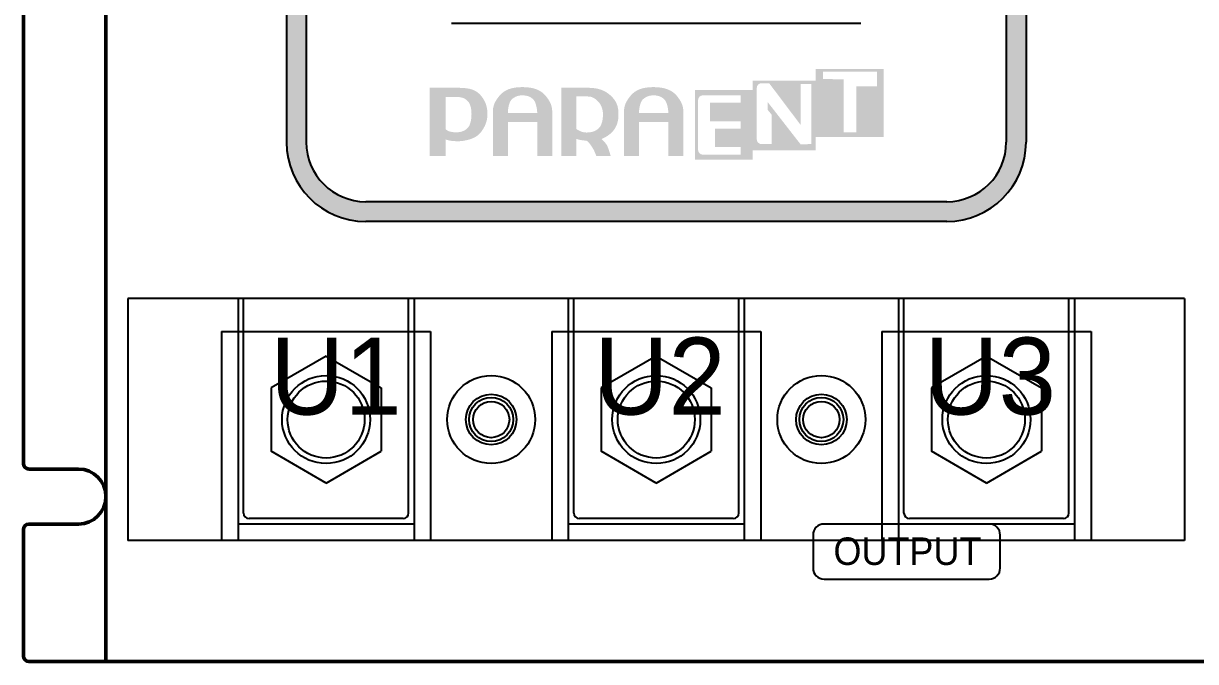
# Model space of a CAD drawing. Header units: millimetres. Extents: x 509 to 2769, y 363 to 1089.
# Drawn here: x 767.4 to 873.9, y 566.4 to 624.4 of the extents above; entities that cross this region are included whole.
import ezdxf

# ---------------------------------------------------------------- set-up
doc = ezdxf.new("R2010")
doc.units = ezdxf.units.MM
for name, color, linetype in [('Bus-Bar', 7, 'Continuous'), ('단자대', 7, 'Continuous'), ('방열판', 7, 'Continuous'), ('케이스', 7, 'Continuous')]:
    doc.layers.add(name, color=color, linetype=linetype)

msp = doc.modelspace()

# ---------------------------------------------------------------- hatches: boundary and pattern name
h = msp.add_hatch(color=256)
h.set_gradient(color1=(255, 255, 255), one_color=1, tint=1)
h.paths.add_polyline_path([(858.502, 731.165, 0.4142136), (851.302, 738.365), (798.503, 738.365, 0.4142136), (791.303, 731.165), (791.303, 613.566, 0.4142136), (798.503, 606.366), (851.302, 606.366, 0.4142136), (858.502, 613.566)])
h.paths.add_polyline_path([(856.702, 613.566, -0.4142136), (851.302, 608.166), (798.503, 608.166, -0.4142136), (793.103, 613.566), (793.103, 731.165, -0.4142136), (798.503, 736.565), (851.302, 736.565, -0.4142136), (856.702, 731.165)], flags=16)
h = msp.add_hatch(color=256)
edge = h.paths.add_edge_path()
edge.add_spline(control_points=[(844.971, 618.66), (844.971, 618.66), (843.076, 618.66), (843.076, 618.66), (843.076, 618.66), (843.067, 614.478), (843.067, 614.478), (843.067, 614.478), (841.933, 614.478), (841.933, 614.478), (841.933, 614.478), (841.922, 619.295), (841.922, 619.295), (841.922, 619.295), (840.039, 619.305), (840.039, 619.305), (840.039, 619.305), (840.039, 619.992), (840.039, 619.992), (840.039, 619.992), (844.971, 619.992), (844.971, 619.992), (844.971, 619.992), (844.971, 618.66), (844.971, 618.66)], knot_values=[0, 0, 0, 0, 1, 1, 1, 2, 2, 2, 3, 3, 3, 4, 4, 4, 5, 5, 5, 6, 6, 6, 7, 7, 7, 8, 8, 8, 8], degree=3, periodic=0)
edge = h.paths.add_edge_path()
edge.add_spline(control_points=[(838.999, 613.396), (838.999, 613.396), (838.01, 613.385), (838.01, 613.385), (838.01, 613.385), (835.025, 617.219), (835.025, 617.219), (835.025, 617.219), (835.023, 616.515), (835.023, 616.515), (835.023, 616.515), (835.378, 616.08), (835.378, 616.08), (835.378, 616.08), (835.389, 613.396), (835.389, 613.396), (835.389, 613.396), (834.468, 613.396), (834.468, 613.396), (834.231, 613.396), (834.036, 613.59), (834.036, 613.828), (834.036, 613.828), (834.036, 618.502), (834.036, 618.502), (834.036, 618.74), (834.231, 618.934), (834.468, 618.934), (834.468, 618.934), (835.16, 618.934), (835.16, 618.934), (835.16, 618.934), (838.029, 615.126), (838.029, 615.126), (838.029, 615.126), (838.021, 618.847), (838.021, 618.847), (838.021, 618.847), (838.999, 618.847), (838.999, 618.847), (838.999, 618.847), (838.999, 613.396), (838.999, 613.396)], knot_values=[0, 0, 0, 0, 1, 1, 1, 2, 2, 2, 3, 3, 3, 4, 4, 4, 5, 5, 5, 6, 6, 6, 7, 7, 7, 8, 8, 8, 9, 9, 9, 10, 10, 10, 11, 11, 11, 12, 12, 12, 13, 13, 13, 14, 14, 14, 14], degree=3, periodic=0)
edge = h.paths.add_edge_path()
edge.add_spline(control_points=[(832.557, 617.153), (832.557, 617.153), (829.787, 617.153), (829.787, 617.153), (829.787, 617.106), (829.787, 615.517), (829.787, 615.471), (829.787, 615.471), (832.557, 615.471), (832.557, 615.471), (832.557, 615.471), (832.557, 614.793), (832.557, 614.793), (832.557, 614.793), (830.246, 614.793), (830.246, 614.793), (830.246, 614.745), (830.246, 613.124), (830.246, 613.124), (830.286, 613.124), (832.557, 613.124), (832.557, 613.124), (832.557, 613.124), (832.557, 612.439), (832.557, 612.439), (832.557, 612.439), (829.134, 612.439), (829.134, 612.439), (828.896, 612.439), (828.702, 612.634), (828.702, 612.871), (828.702, 612.871), (828.702, 617.399), (828.702, 617.399), (828.702, 617.636), (828.896, 617.831), (829.134, 617.831), (829.134, 617.831), (832.557, 617.831), (832.557, 617.831), (832.557, 617.831), (832.557, 617.153), (832.557, 617.153)], knot_values=[0, 0, 0, 0, 1, 1, 1, 2, 2, 2, 3, 3, 3, 4, 4, 4, 5, 5, 5, 6, 6, 6, 7, 7, 7, 8, 8, 8, 9, 9, 9, 10, 10, 10, 11, 11, 11, 12, 12, 12, 13, 13, 13, 14, 14, 14, 14], degree=3, periodic=0)
edge = h.paths.add_edge_path(flags=16)
edge.add_spline(control_points=[(839.397, 620.222), (839.397, 620.222), (839.397, 619.176), (839.397, 619.176), (839.397, 619.176), (833.673, 619.176), (833.673, 619.176), (833.673, 619.176), (833.673, 618.322), (833.673, 618.322), (833.673, 618.322), (828.421, 618.322), (828.421, 618.322), (828.421, 618.322), (828.421, 611.988), (828.421, 611.988), (828.421, 611.988), (833.673, 611.988), (833.673, 611.988), (833.673, 611.988), (833.673, 612.842), (833.673, 612.842), (833.673, 612.842), (839.397, 612.842), (839.397, 612.842), (839.397, 612.842), (839.397, 614.05), (839.397, 614.05), (839.397, 614.05), (845.557, 614.05), (845.557, 614.05), (845.557, 614.05), (845.557, 620.222), (845.557, 620.222), (845.557, 620.222), (839.397, 620.222), (839.397, 620.222)], knot_values=[0, 0, 0, 0, 1, 1, 1, 2, 2, 2, 3, 3, 3, 4, 4, 4, 5, 5, 5, 6, 6, 6, 7, 7, 7, 8, 8, 8, 9, 9, 9, 10, 10, 10, 11, 11, 11, 12, 12, 12, 12], degree=3, periodic=0)
h = msp.add_hatch(color=0)
edge = h.paths.add_edge_path()
edge.add_spline(control_points=[(807.8, 614.903), (807.569, 614.643), (807.226, 614.468), (806.697, 614.468), (806.574, 614.468), (806.395, 614.483), (806.17, 614.533), (805.944, 614.582), (805.823, 614.701), (805.767, 614.758), (805.767, 614.842), (805.767, 617.523), (805.767, 617.682), (805.915, 617.682), (806.758, 617.682), (806.758, 617.682), (807.244, 617.682), (807.564, 617.548), (807.797, 617.283), (808.04, 617.006), (808.115, 616.544), (808.115, 616.14), (808.115, 615.729), (808.037, 615.17), (807.8, 614.903)], knot_values=[0, 0, 0, 0, 1, 1, 1, 2, 2, 2, 3, 3, 3, 4, 4, 4, 5, 5, 5, 6, 6, 6, 7, 7, 7, 8, 8, 8, 8], degree=3, periodic=0)
edge = h.paths.add_edge_path(flags=16)
edge.add_spline(control_points=[(806.803, 618.516), (806.803, 618.516), (804.531, 618.516), (804.531, 618.516), (804.531, 618.516), (804.315, 618.516), (804.315, 618.516), (804.315, 618.516), (804.315, 612.329), (804.315, 612.329), (804.315, 612.329), (805.767, 612.329), (805.767, 612.329), (805.767, 612.329), (805.767, 613.62), (805.767, 613.824), (805.909, 613.775), (806.098, 613.677), (806.758, 613.657), (807.455, 613.636), (808.47, 613.865), (808.913, 614.407), (809.347, 614.937), (809.567, 615.517), (809.567, 616.131), (809.567, 616.855), (809.32, 617.469), (808.832, 617.956), (808.345, 618.442), (807.662, 618.516), (806.803, 618.516)], knot_values=[0, 0, 0, 0, 1, 1, 1, 2, 2, 2, 3, 3, 3, 4, 4, 4, 5, 5, 5, 6, 6, 6, 7, 7, 7, 8, 8, 8, 9, 9, 9, 10, 10, 10, 10], degree=3, periodic=0)
h = msp.add_hatch(color=0)
edge = h.paths.add_edge_path()
edge.add_spline(control_points=[(814.085, 616.21), (813.923, 616.21), (811.431, 616.21), (811.419, 616.21), (811.419, 616.211), (811.419, 616.236), (811.419, 616.236), (811.419, 616.578), (811.515, 617.172), (811.727, 617.413), (811.918, 617.632), (812.274, 617.83), (812.731, 617.83), (813.187, 617.83), (813.505, 617.685), (813.734, 617.456), (813.961, 617.229), (814.085, 616.577), (814.085, 616.236), (814.085, 616.236), (814.085, 616.219), (814.085, 616.21)], knot_values=[0, 0, 0, 0, 1, 1, 1, 2, 2, 2, 3, 3, 3, 4, 4, 4, 5, 5, 5, 6, 6, 6, 7, 7, 7, 7], degree=3, periodic=0)
edge = h.paths.add_edge_path(flags=16)
edge.add_spline(control_points=[(812.731, 618.578), (811.739, 618.578), (811.107, 618.323), (810.681, 617.821), (810.265, 617.33), (810.053, 616.912), (810.053, 616.322), (810.053, 616.322), (810.053, 612.329), (810.053, 612.329), (810.053, 612.329), (811.419, 612.329), (811.419, 612.329), (811.419, 612.329), (811.419, 614.201), (811.419, 615.419), (811.431, 615.419), (813.923, 615.419), (814.085, 615.419), (814.085, 615.256), (814.085, 612.329), (814.085, 612.329), (814.085, 612.329), (815.451, 612.329), (815.451, 612.329), (815.451, 612.329), (815.451, 616.322), (815.451, 616.322), (815.451, 616.912), (815.239, 617.33), (814.822, 617.822), (814.397, 618.323), (813.722, 618.578), (812.731, 618.578)], knot_values=[0, 0, 0, 0, 1, 1, 1, 2, 2, 2, 3, 3, 3, 4, 4, 4, 5, 5, 5, 6, 6, 6, 7, 7, 7, 8, 8, 8, 9, 9, 9, 10, 10, 10, 11, 11, 11, 11], degree=3, periodic=0)
h = msp.add_hatch(color=0)
edge = h.paths.add_edge_path()
edge.add_spline(control_points=[(819.685, 614.844), (819.401, 614.582), (819.056, 614.45), (818.576, 614.45), (818.444, 614.45), (818.273, 614.47), (818.111, 614.526), (817.963, 614.577), (817.669, 614.733), (817.628, 614.774), (817.628, 614.863), (817.628, 617.566), (817.628, 617.725), (817.776, 617.725), (818.706, 617.725), (818.706, 617.725), (819.136, 617.725), (819.389, 617.504), (819.659, 617.226), (819.93, 616.947), (820.062, 616.494), (820.062, 616.109), (820.062, 615.693), (819.968, 615.105), (819.685, 614.844)], knot_values=[0, 0, 0, 0, 1, 1, 1, 2, 2, 2, 3, 3, 3, 4, 4, 4, 5, 5, 5, 6, 6, 6, 7, 7, 7, 8, 8, 8, 8], degree=3, periodic=0)
edge = h.paths.add_edge_path(flags=16)
edge.add_spline(control_points=[(818.751, 618.516), (818.751, 618.516), (816.479, 618.516), (816.479, 618.516), (816.479, 618.516), (816.263, 618.516), (816.263, 618.516), (816.263, 618.516), (816.263, 612.329), (816.263, 612.329), (816.263, 612.329), (817.628, 612.329), (817.628, 612.329), (817.628, 612.329), (817.628, 613.674), (817.628, 613.874), (817.781, 613.827), (817.927, 613.788), (818.058, 613.765), (818.061, 613.765), (818.487, 613.708), (818.592, 613.694), (818.817, 613.54), (819.001, 613.229), (819.135, 613.026), (819.279, 612.808), (819.446, 612.329), (819.446, 612.329), (819.446, 612.329), (820.753, 612.329), (820.753, 612.329), (820.753, 612.329), (820.571, 613.053), (820.392, 613.339), (820.282, 613.513), (820.125, 613.684), (819.932, 613.858), (820.331, 614.031), (820.714, 614.274), (820.98, 614.591), (821.334, 615.013), (821.471, 615.521), (821.471, 616.098), (821.471, 616.88), (821.26, 617.342), (820.757, 617.812), (820.259, 618.279), (819.584, 618.516), (818.751, 618.516)], knot_values=[0, 0, 0, 0, 1, 1, 1, 2, 2, 2, 3, 3, 3, 4, 4, 4, 5, 5, 5, 6, 6, 6, 7, 7, 7, 8, 8, 8, 9, 9, 9, 10, 10, 10, 11, 11, 11, 12, 12, 12, 13, 13, 13, 14, 14, 14, 15, 15, 15, 16, 16, 16, 16], degree=3, periodic=0)
h = msp.add_hatch(color=0)
edge = h.paths.add_edge_path()
edge.add_spline(control_points=[(825.998, 616.21), (825.836, 616.21), (823.344, 616.21), (823.332, 616.21), (823.332, 616.211), (823.332, 616.236), (823.332, 616.236), (823.332, 616.578), (823.428, 617.172), (823.64, 617.413), (823.831, 617.632), (824.187, 617.83), (824.644, 617.83), (825.1, 617.83), (825.419, 617.685), (825.647, 617.456), (825.874, 617.229), (825.998, 616.577), (825.998, 616.236), (825.998, 616.236), (825.998, 616.219), (825.998, 616.21)], knot_values=[0, 0, 0, 0, 1, 1, 1, 2, 2, 2, 3, 3, 3, 4, 4, 4, 5, 5, 5, 6, 6, 6, 7, 7, 7, 7], degree=3, periodic=0)
edge = h.paths.add_edge_path(flags=16)
edge.add_spline(control_points=[(824.644, 618.578), (823.652, 618.578), (823.02, 618.323), (822.595, 617.821), (822.178, 617.33), (821.966, 616.912), (821.966, 616.322), (821.966, 616.322), (821.966, 612.329), (821.966, 612.329), (821.966, 612.329), (823.332, 612.329), (823.332, 612.329), (823.332, 612.329), (823.332, 614.201), (823.332, 615.419), (823.344, 615.419), (825.836, 615.419), (825.998, 615.419), (825.998, 615.256), (825.998, 612.329), (825.998, 612.329), (825.998, 612.329), (827.364, 612.329), (827.364, 612.329), (827.364, 612.329), (827.364, 616.322), (827.364, 616.322), (827.364, 616.912), (827.152, 617.33), (826.736, 617.822), (826.31, 618.323), (825.635, 618.578), (824.644, 618.578)], knot_values=[0, 0, 0, 0, 1, 1, 1, 2, 2, 2, 3, 3, 3, 4, 4, 4, 5, 5, 5, 6, 6, 6, 7, 7, 7, 8, 8, 8, 9, 9, 9, 10, 10, 10, 11, 11, 11, 11], degree=3, periodic=0)

# ---------------------------------------------------------------- linework, layer by layer
for p, q in [((791.303, 731.165), (791.303, 613.566)), ((793.103, 731.165), (793.103, 613.566)), ((856.702, 731.165), (856.702, 613.566)), ((858.502, 731.165), (858.502, 613.566)), ((855.153, 578.863), (840.15, 578.863)), ((839.15, 577.863), (839.15, 574.862)), ((856.153, 574.862), (856.153, 577.863)), ((840.15, 573.862), (855.153, 573.862))]:
    msp.add_line(p, q)
at = {"ltscale": 10}
for p, q in [((843.502, 624.366), (806.303, 624.366)), ((851.302, 608.166), (798.503, 608.166)), ((851.302, 606.366), (798.503, 606.366))]:
    msp.add_line(p, q, dxfattribs=at)
for centre, radius, start, end in [((798.503, 613.566), 7.2, 180, 270), ((798.503, 613.566), 5.4, 180, 270), ((851.302, 613.566), 7.2, 270, 0), ((851.302, 613.566), 5.4, 270, 0)]:
    msp.add_arc(centre, radius, start, end, dxfattribs=at)
for centre, start, end in [((840.15, 577.863), 90, 180), ((855.153, 577.863), 0, 90), ((840.15, 574.862), 180, 270), ((855.153, 574.862), 270, 0)]:
    msp.add_arc(centre, 1, start, end)
at = {"layer": 'Bus-Bar', "ltscale": 10}
for p, q in [((787.403, 579.865), (787.403, 599.365)), ((802.403, 579.865), (802.403, 599.365)), ((817.403, 579.865), (817.403, 599.365)), ((832.403, 579.865), (832.403, 599.365)), ((847.403, 579.865), (847.403, 599.365)), ((862.403, 579.865), (862.403, 599.365))]:
    msp.add_line(p, q, dxfattribs=at)
at = {"layer": 'Bus-Bar'}
for p, q in [((801.903, 579.365), (787.903, 579.365)), ((831.903, 579.365), (817.903, 579.365)), ((861.903, 579.365), (847.903, 579.365))]:
    msp.add_line(p, q, dxfattribs=at)
at = {"layer": 'Bus-Bar', "ltscale": 10}
for centre in [(794.903, 588.365), (824.903, 588.365), (854.903, 588.365)]:
    msp.add_circle(centre, 3.5, dxfattribs=at)
at = {"layer": 'Bus-Bar'}
for centre, start, end in [((787.903, 579.865), 180, 270), ((801.903, 579.865), 270, 0), ((817.903, 579.865), 180, 270), ((831.903, 579.865), 270, 0), ((847.903, 579.865), 180, 270), ((861.903, 579.865), 270, 0)]:
    msp.add_arc(centre, 0.5, start, end, dxfattribs=at)
at = {"layer": '단자대'}
for p, q in [((776.903, 599.365), (776.903, 577.365)), ((872.903, 599.365), (776.903, 599.365)), ((786.903, 599.365), (786.903, 596.365)), ((802.903, 599.365), (802.903, 596.365)), ((816.903, 599.365), (816.903, 596.365)), ((832.903, 599.365), (832.903, 596.365)), ((846.903, 599.365), (846.903, 596.365)), ((862.903, 599.365), (862.903, 596.365)), ((872.903, 599.365), (872.903, 577.365)), ((785.403, 596.365), (804.403, 596.365)), ((785.403, 596.365), (785.403, 577.365)), ((786.903, 596.365), (786.903, 577.365)), ((802.903, 596.365), (802.903, 577.365)), ((804.403, 596.365), (804.403, 577.365)), ((815.403, 596.365), (834.403, 596.365)), ((815.403, 596.365), (815.403, 577.365)), ((816.903, 596.365), (816.903, 577.365)), ((832.903, 596.365), (832.903, 577.365)), ((834.403, 596.365), (834.403, 577.365)), ((845.403, 596.365), (864.403, 596.365)), ((845.403, 596.365), (845.403, 577.365)), ((846.903, 596.365), (846.903, 577.365)), ((862.903, 596.365), (862.903, 577.365)), ((864.403, 596.365), (864.403, 577.365)), ((794.903, 594.138), (789.903, 591.251)), ((794.903, 594.138), (799.903, 591.251)), ((824.903, 594.138), (819.903, 591.251)), ((824.903, 594.138), (829.903, 591.251)), ((854.903, 594.138), (849.903, 591.251)), ((854.903, 594.138), (859.903, 591.251)), ((789.903, 591.251), (789.903, 585.478)), ((799.903, 591.251), (799.903, 585.48)), ((819.903, 591.251), (819.903, 585.478)), ((829.903, 591.251), (829.903, 585.48)), ((849.903, 591.251), (849.903, 585.478)), ((859.903, 591.251), (859.903, 585.48)), ((794.901, 582.592), (789.903, 585.478)), ((794.901, 582.592), (799.903, 585.48)), ((824.901, 582.592), (819.903, 585.478)), ((824.901, 582.592), (829.903, 585.48)), ((854.901, 582.592), (849.903, 585.478)), ((854.901, 582.592), (859.903, 585.48)), ((802.903, 578.865), (786.903, 578.865)), ((832.903, 578.865), (816.903, 578.865)), ((862.903, 578.865), (846.903, 578.865)), ((872.903, 577.365), (776.903, 577.365))]:
    msp.add_line(p, q, dxfattribs=at)
at = {"layer": '단자대', "ltscale": 10}
for centre in [(794.903, 588.365), (824.903, 588.365), (854.903, 588.365)]:
    msp.add_circle(centre, 4, dxfattribs=at)
at = {"layer": '단자대'}
for centre, radius in [((809.903, 588.365), 4), ((839.903, 588.365), 4), ((809.903, 588.365), 2.3), ((839.903, 588.365), 2.3)]:
    msp.add_circle(centre, radius, dxfattribs=at)
at = {"layer": '방열판', "lineweight": 50}
for p, q in [((774.903, 566.365), (774.903, 796.365)), ((767.403, 584.365), (767.403, 778.365)), ((767.903, 583.865), (772.403, 583.865)), ((767.403, 566.865), (767.403, 578.365)), ((767.903, 578.865), (772.403, 578.865)), ((767.903, 566.365), (881.903, 566.365))]:
    msp.add_line(p, q, dxfattribs=at)
at = {"layer": '방열판', "ltscale": 10}
for centre in [(809.903, 588.365), (839.903, 588.365)]:
    msp.add_circle(centre, 2, dxfattribs=at)
at = {"layer": '방열판'}
for centre in [(809.903, 588.365), (839.903, 588.365)]:
    msp.add_circle(centre, 1.65, dxfattribs=at)
at = {"layer": '방열판', "lineweight": 50}
for centre, radius, start, end in [((767.903, 584.365), 0.5, 180, 270), ((772.403, 581.365), 2.5, 270, 90), ((767.903, 578.365), 0.5, 90, 180), ((767.903, 566.865), 0.5, 180, 270)]:
    msp.add_arc(centre, radius, start, end, dxfattribs=at)
at = {"layer": '케이스'}
msp.add_line((774.903, 821.365), (774.903, 566.365), dxfattribs=at)

# ---------------------------------------------------------------- texts
at = {"attachment_point": 1}
for s, insert, char_height, width in [('{\\fHeadline R|b0|i0|c129|p18;U1}', (789.81, 595.814), 7, 10.84062), ('{\\fHeadline R|b0|i0|c129|p18;U2}', (819.254, 595.814), 7, 10.84062), ('{\\fHeadline R|b0|i0|c129|p18;U3}', (849.254, 595.814), 7, 10.84062), ('{\\fGulim|b0|i0|c129|p50;OUTPUT}', (841.001, 577.646), 2.5, 13.3707)]:
    msp.add_mtext(s, dxfattribs=dict(at, insert=insert, char_height=char_height, width=width))

doc.saveas('drawing.dxf')
